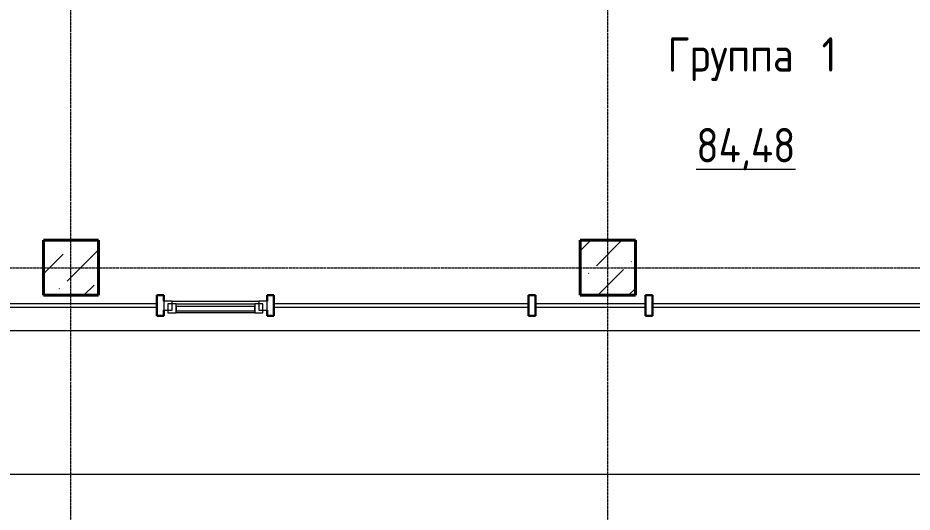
# Model space of a CAD drawing. Header units: millimetres. Extents: x 0 to 351840, y -132678 to 32417.
# Drawn here: x 304191 to 310687, y -118141 to -114551 of the extents above; entities that cross this region are included whole.
import ezdxf

# ---------------------------------------------------------------- set-up
doc = ezdxf.new("R2010")
doc.units = ezdxf.units.MM
doc.linetypes.add('BI_линия_сетки', pattern=[25, 20, -2.5, 0, -2.5])
for name, color, linetype, lineweight in [('Витраж', 7, 'Continuous', 18), ('Марки помещений', 7, 'Continuous', 20), ('Несущие колонны', 7, 'Continuous', 18), ('Окна', 7, 'Continuous', 18), ('Оси', 7, 'Continuous', 9), ('Панели витража', 7, 'Continuous', 9), ('Перекрытие', 7, 'Continuous', 18), ('Стены наружные', 7, 'Continuous', 18)]:
    doc.layers.add(name, color=color, linetype=linetype, lineweight=lineweight)
doc.styles.add('GOST Common_1', font='GOST Common.ttf', dxfattribs={"width": 0.9, "height": 250})

# ---------------------------------------------------------------- blocks, each defined once
blk = doc.blocks.new('_временные_конструкции_колонны_монолитные_прямоугольная - _временная_конструкция_колонна_400x400-V1-02 Этаж__3_300___Отделочный_')
at = {"layer": 'Несущие колонны', "lineweight": 9}
h = blk.add_hatch(dxfattribs=at)
h.set_pattern_fill('FP_2', color=9, style=0, pattern_type=2)
h.set_pattern_definition([(45, (-6000, 0), (84.1903, 308.6967), [396.875, -79.375, 3.353, -76.022])])
h.paths.add_polyline_path([(200, -200), (200, 200), (-200, 200), (-200, -200)])
at = {"layer": 'Несущие колонны', "color": 9, "lineweight": 40}
for p, q in [((200, 200), (-200, 200)), ((-200, 200), (-200, -200)), ((200, -200), (200, 200)), ((-200, -200), (200, -200))]:
    blk.add_line(p, q, dxfattribs=at)
blk = doc.blocks.new('_временные_конструкции_колонны_монолитные_прямоугольная - _временная_конструкция_колонна_400x400-V2-02 Этаж__3_300___Отделочный_')
at = {"layer": 'Несущие колонны', "lineweight": 9}
h = blk.add_hatch(dxfattribs=at)
h.set_pattern_fill('FP_3', color=9, style=0, pattern_type=2)
h.set_pattern_definition([(45, (-9900, 0), (84.1903, 308.6967), [396.875, -79.375, 3.353, -76.022])])
h.paths.add_polyline_path([(200, -200), (200, 200), (-200, 200), (-200, -200)])
at = {"layer": 'Несущие колонны', "color": 9, "lineweight": 40}
for p, q in [((200, 200), (-200, 200)), ((-200, 200), (-200, -200)), ((200, -200), (200, 200)), ((-200, -200), (200, -200))]:
    blk.add_line(p, q, dxfattribs=at)
blk = doc.blocks.new('Системная панель - _панель_витража_эмалит-6459629-02 Этаж__3_300___Отделочный_')
at = {"layer": 'Панели витража', "color": 9}
for p, q in [((575, 12.5), (-575, 12.5)), ((-575, 12.5), (-575, -12.5)), ((575, -12.5), (575, 12.5)), ((-575, -12.5), (575, -12.5))]:
    blk.add_line(p, q, dxfattribs=at)
blk = doc.blocks.new('Системная панель - _панель_витража_эмалит-6619260-02 Этаж__3_300___Отделочный_')
at = {"layer": 'Панели витража', "color": 9}
for p, q in [((400, 12.5), (-400, 12.5)), ((-400, 12.5), (-400, -12.5)), ((400, -12.5), (400, 12.5)), ((-400, -12.5), (400, -12.5))]:
    blk.add_line(p, q, dxfattribs=at)
blk = doc.blocks.new('Системная панель - _панель_витража_остекление_наружный-7789417-02 Этаж__3_300___Отделочный_')
at = {"layer": 'Панели витража', "color": 9}
for p, q in [((2013.75, 12.5), (-2013.75, 12.5)), ((-2013.75, 12.5), (-2013.75, -12.5)), ((2013.75, -12.5), (2013.75, 12.5)), ((-2013.75, -12.5), (2013.75, -12.5))]:
    blk.add_line(p, q, dxfattribs=at)
blk = doc.blocks.new('Системная панель - _панель_витража_остекление_наружный-6463334-02 Этаж__3_300___Отделочный_')
at = {"layer": 'Панели витража', "color": 9}
for p, q in [((925, 12.5), (-925, 12.5)), ((-925, 12.5), (-925, -12.5)), ((925, -12.5), (925, 12.5)), ((-925, -12.5), (925, -12.5))]:
    blk.add_line(p, q, dxfattribs=at)
blk = doc.blocks.new('_окна_алюминиевые_одностворчатые_витражные - _окно_витражное_алюминиевое-6462251-02 Этаж__3_300___Отделочный_')
at = {"layer": 'Окна', "color": 9}
for p, q in [((-315, 32.5), (-375, 32.5)), ((-375, 32.5), (-375, -32.5)), ((-285, 12.5), (-345, 12.5)), ((-345, 12.5), (-345, -52.5)), ((-315, 32.5), (315, 32.5)), ((-315, -32.5), (-315, 32.5)), ((-285, 12.5), (285, 12.5)), ((-285, -52.5), (-285, 12.5)), ((345, 12.5), (285, 12.5)), ((285, 12.5), (285, -52.5)), ((375, 32.5), (315, 32.5)), ((315, 32.5), (315, -32.5)), ((345, -52.5), (345, 12.5)), ((375, -32.5), (375, 32.5)), ((-375, -32.5), (-315, -32.5)), ((-345, -52.5), (-285, -52.5)), ((285, -7.5), (-285, -7.5)), ((-285, -7.5), (-285, -37.5)), ((-285, -37.5), (285, -37.5)), ((285, -52.5), (-285, -52.5)), ((285, -37.5), (285, -7.5)), ((285, -52.5), (345, -52.5)), ((315, -32.5), (375, -32.5))]:
    blk.add_line(p, q, dxfattribs=at)
blk = doc.blocks.new('Прямоугольный импост - _импост_150х50-V71-02 Этаж__3_300___Отделочный_')
at = {"layer": 'Витраж', "color": 9, "lineweight": 30}
for p, q in [((-25, 75), (25, 75)), ((-25, -75), (-25, 75)), ((25, 75), (25, 32.5)), ((25, -32.5), (25, -75)), ((25, -75), (-25, -75))]:
    blk.add_line(p, q, dxfattribs=at)
blk = doc.blocks.new('Прямоугольный импост - _импост_150х50-6453875-02 Этаж__3_300___Отделочный_')
at = {"layer": 'Витраж', "color": 9, "lineweight": 30}
for p, q in [((-25, 75), (25, 75)), ((-25, 32.5), (-25, 75)), ((25, 75), (25, -75)), ((-25, -75), (-25, -32.5)), ((25, -75), (-25, -75))]:
    blk.add_line(p, q, dxfattribs=at)
blk = doc.blocks.new('Прямоугольный импост - _импост_150х50-6459628-02 Этаж__3_300___Отделочный_')
at = {"layer": 'Витраж', "color": 9, "lineweight": 30}
for p, q in [((-25, 75), (25, 75)), ((-25, -75), (-25, 75)), ((25, 75), (25, -75)), ((25, -75), (-25, -75))]:
    blk.add_line(p, q, dxfattribs=at)
blk = doc.blocks.new('A$C6dd5c291')
at = {"layer": 'Оси', "color": 9, "linetype": 'BI_линия_сетки'}
for p, q in [((6000, -3558.5), (6000, 30190.3)), ((9900, -3558.5), (9900, 30190.3)), ((-4915.7, 0), (50661.2, 0))]:
    blk.add_line(p, q, dxfattribs=at)
at = {"layer": 'Перекрытие', "color": 9, "lineweight": 9}
for p, q in [((3652.5, -455.7), (12272.5, -455.7)), ((-1500, -1500), (15908, -1500))]:
    blk.add_line(p, q, dxfattribs=at)
at = {"layer": 'Стены наружные', "color": 9}
for p, q in [((3652.5, -455.7), (14300, -455.7)), ((14300, -458.2), (3652.5, -458.2))]:
    blk.add_line(p, q, dxfattribs=at)
at = {"layer": 'Витраж', "color": 9, "extrusion": (0, 0, -1), "rotation": 180}
for name, p in [('Прямоугольный импост - _импост_150х50-V71-02 Этаж__3_300___Отделочный_', (-6650, -275)), ('Прямоугольный импост - _импост_150х50-6453875-02 Этаж__3_300___Отделочный_', (-7450, -275)), ('Прямоугольный импост - _импост_150х50-6459628-02 Этаж__3_300___Отделочный_', (-9350, -275)), ('Прямоугольный импост - _импост_150х50-6459628-02 Этаж__3_300___Отделочный_', (-10200, -275))]:
    blk.add_blockref(name, p, dxfattribs=at)
at = {"layer": 'Несущие колонны', "color": 9}
for name, p in [('_временные_конструкции_колонны_монолитные_прямоугольная - _временная_конструкция_колонна_400x400-V1-02 Этаж__3_300___Отделочный_', (6000, 0)), ('_временные_конструкции_колонны_монолитные_прямоугольная - _временная_конструкция_колонна_400x400-V2-02 Этаж__3_300___Отделочный_', (9900, 0))]:
    blk.add_blockref(name, p, dxfattribs=at)
at = {"layer": 'Окна', "color": 9}
blk.add_blockref('_окна_алюминиевые_одностворчатые_витражные - _окно_витражное_алюминиевое-6462251-02 Этаж__3_300___Отделочный_', (7050, -275), dxfattribs=at)
at = {"layer": 'Панели витража', "color": 9}
for name, p in [('Системная панель - _панель_витража_эмалит-6459629-02 Этаж__3_300___Отделочный_', (6050, -275)), ('Системная панель - _панель_витража_остекление_наружный-6463334-02 Этаж__3_300___Отделочный_', (8400, -275)), ('Системная панель - _панель_витража_эмалит-6619260-02 Этаж__3_300___Отделочный_', (9775, -275)), ('Системная панель - _панель_витража_остекление_наружный-7789417-02 Этаж__3_300___Отделочный_', (12238.8, -275))]:
    blk.add_blockref(name, p, dxfattribs=at)
at = {"layer": 'Марки помещений', "color": 9, "lineweight": 9, "char_height": 250, "attachment_point": 1, "style": 'GOST Common_1'}
for s, insert, width in [('Группа', (10334.6, 1674), 1190.506), (' 1', (11316.9, 1674), 230.886), ('\\L84,48', (10543, 1014.9), 916.329)]:
    blk.add_mtext(s, dxfattribs=dict(at, insert=insert, width=width))

msp = doc.modelspace()

# ---------------------------------------------------------------- block references
msp.add_blockref('A$C6dd5c291', (298576.4, -116365.9))

doc.saveas('drawing.dxf')
